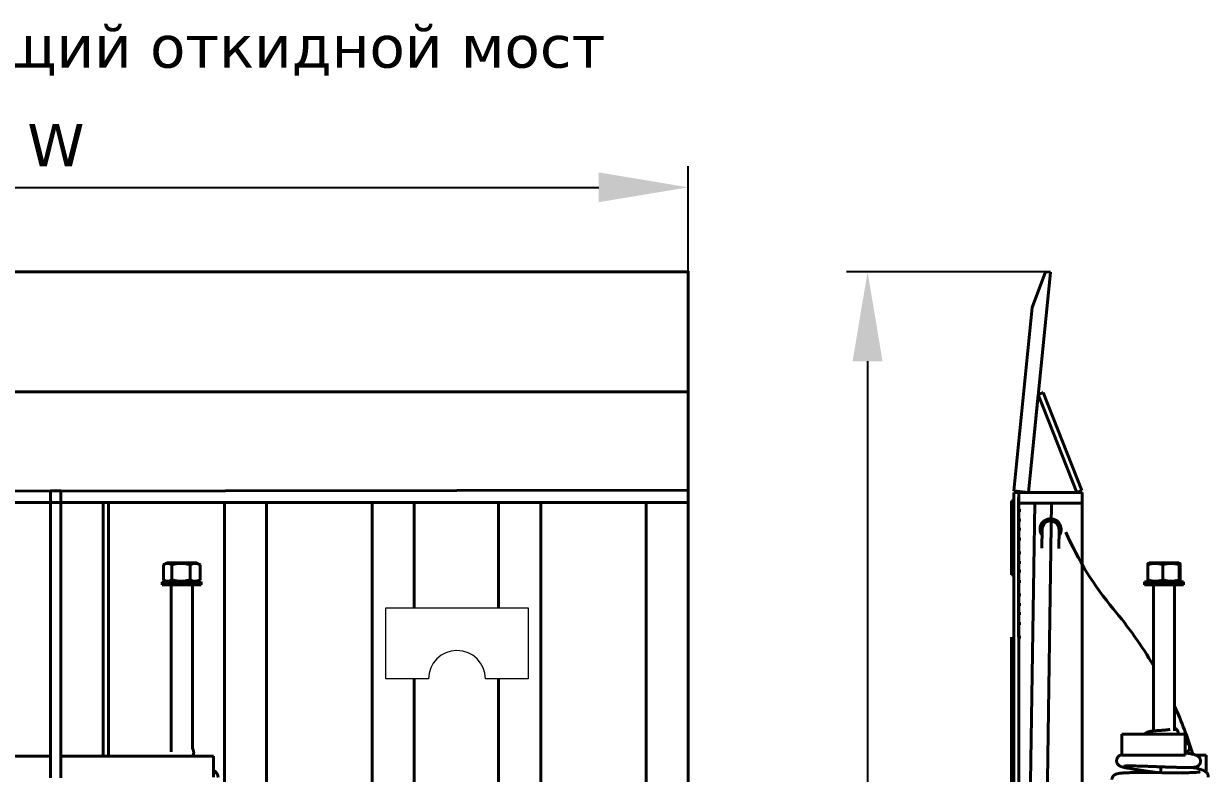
# Model space of a CAD drawing. Header units: millimetres. Extents: x 30271 to 35001, y 5679 to 9007.
# Drawn here: x 33847 to 34971, y 8262 to 8974 of the extents above; entities that cross this region are included whole.
import ezdxf

# ---------------------------------------------------------------- set-up
doc = ezdxf.new("R2010")
doc.units = ezdxf.units.MM
doc.linetypes.add('K5LT_BASIC', pattern=[0])
doc.layers.add('0 VIEW4', color=7, linetype='Continuous')
doc.layers.add('Системный слой', color=7, linetype='Continuous')
doc.styles.get("Standard").update_dxf_attribs({"font": 'verdana.TTF'})
doc.dimstyles.new('ISO-25', dxfattribs={"dimtxt": 80, "dimasz": 85, "dimexe": 20, "dimexo": 0, "dimgap": 20, "dimtad": 1, "dimtxsty": 'Standard', "dimcen": 2.5, "dimadec": 0, "dimazin": 0, "dimtfac": 1, "dimtmove": 0, "dimatfit": 3, "dimfxl": 0, "dimarcsym": 0})

# ---------------------------------------------------------------- blocks, each defined once
blk = doc.blocks.new('*D346')
at = {"layer": '0 VIEW4', "color": 0, "lineweight": -2}
for p, q in [((34816.1, 8738.3), (34627.4, 8738.3)), ((34647.4, 8653.3), (34647.4, 7823.3)), ((34697, 7738.3), (34627.4, 7738.3))]:
    blk.add_line(p, q, dxfattribs=at)
at = {"layer": '0 VIEW4', "color": 0}
for points in [[(34661.6, 8653.3), (34633.2, 8653.3), (34647.4, 8738.3)], [(34633.2, 7823.3), (34661.6, 7823.3), (34647.4, 7738.3)]]:
    blk.add_solid(points, dxfattribs=at)
at = {"layer": 'Defpoints', "color": 0}
for p in [(34816.1, 8738.3), (34647.4, 7738.3), (34697, 7738.3)]:
    blk.add_point(p, dxfattribs=at)
at = {"layer": '0 VIEW4', "color": 0, "linetype": 'K5LT_BASIC', "lineweight": 0, "ltscale": 100, "insert": (34607.4, 8238.3), "char_height": 40, "attachment_point": 5, "rotation": 90}
blk.add_mtext('L', dxfattribs=at)
blk = doc.blocks.new('*D391')
at = {"layer": '0 VIEW4', "color": 0, "lineweight": -2}
for p, q in [((33277.3, 8738.3), (33277.3, 8838.4)), ((34477.3, 8738.3), (34477.3, 8838.4)), ((33362.3, 8818.4), (34392.3, 8818.4))]:
    blk.add_line(p, q, dxfattribs=at)
at = {"layer": '0 VIEW4', "color": 0}
for points in [[(33362.3, 8832.6), (33362.3, 8804.3), (33277.3, 8818.4)], [(34392.3, 8804.3), (34392.3, 8832.6), (34477.3, 8818.4)]]:
    blk.add_solid(points, dxfattribs=at)
at = {"layer": 'Defpoints', "color": 0}
for p in [(34477.3, 8818.4), (33277.3, 8738.3), (34477.3, 8738.3)]:
    blk.add_point(p, dxfattribs=at)
at = {"layer": '0 VIEW4', "color": 0, "linetype": 'K5LT_BASIC', "lineweight": 0, "ltscale": 100, "insert": (33877.3, 8858.4), "char_height": 40, "attachment_point": 5}
blk.add_mtext('W', dxfattribs=at)

msp = doc.modelspace()

# ---------------------------------------------------------------- linework, layer by layer
at = {"color": 5, "linetype": 'K5LT_BASIC', "lineweight": 40, "ltscale": 0.5}
for p, q in [((34477.311, 8738.281), (33277.311, 8738.281)), ((34477.311, 8738.281), (34477.311, 8738.782)), ((34477.311, 8738.281), (34477.311, 7812.278)), ((34477.311, 8624.22), (34477.311, 8738.281)), ((34800.013, 8528.837), (34821.058, 8737.78)), ((34816.083, 8738.281), (34803.621, 8704.359)), ((34821.058, 8737.78), (34816.083, 8738.281)), ((34803.621, 8704.359), (34786.084, 8530.24)), ((34477.311, 8624.22), (33277.311, 8624.22)), ((34477.311, 8531.17), (34477.311, 8624.22)), ((34800.013, 8528.837), (34809.385, 8621.888)), ((34809.385, 8621.888), (34814.038, 8623.719)), ((34809.385, 8621.888), (34846.013, 8528.837)), ((34809.385, 8621.888), (34846.013, 8528.837)), ((34814.038, 8623.719), (34850.666, 8530.668)), ((33277.311, 8529.338), (34477.311, 8531.17)), ((33882.111, 8530.261), (33872.111, 8530.261)), ((33872.111, 8337.425), (33872.111, 8530.261)), ((33882.111, 8337.425), (33882.111, 8530.261)), ((34477.311, 8529.338), (34477.311, 8531.17)), ((34786.084, 8530.24), (34800.013, 8528.837)), ((34846.013, 8528.837), (34850.666, 8530.668)), ((33277.311, 8519.338), (34477.311, 8519.338)), ((33922.311, 8519.338), (33922.311, 8278.577)), ((33927.311, 8519.338), (33927.311, 8278.577)), ((34037.311, 8519.338), (34037.311, 8253.645)), ((34077.311, 8519.338), (34077.311, 7812.278)), ((34177.311, 8519.338), (34177.311, 7812.278)), ((34214.311, 8519.338), (34180.311, 8519.338)), ((34217.311, 8519.338), (34217.311, 8419.428)), ((34297.311, 8519.338), (34297.311, 8419.428)), ((34334.311, 8519.338), (34300.311, 8519.338)), ((34337.311, 8519.338), (34337.311, 7812.278)), ((34437.311, 8519.338), (34437.311, 7812.278)), ((34474.311, 8519.338), (34440.311, 8519.338)), ((34477.311, 8519.338), (34477.311, 8529.338)), ((34477.311, 8519.338), (34477.311, 7812.278)), ((34786.013, 8520.959), (34784.013, 8520.959)), ((34786.013, 8520.959), (34784.013, 8520.959)), ((34784.013, 8508.175), (34784.013, 8520.959)), ((34786.013, 8520.959), (34784.013, 8520.959)), ((34786.013, 8520.959), (34784.013, 8520.959)), ((34786.013, 8520.959), (34784.013, 8520.959)), ((34786.013, 8520.959), (34784.013, 8520.959)), ((34786.013, 8520.959), (34784.013, 8520.959)), ((34786.013, 8520.959), (34784.013, 8520.959)), ((34786.013, 8520.959), (34784.013, 8520.959)), ((34786.013, 8520.959), (34784.013, 8520.959)), ((34786.013, 8520.959), (34784.013, 8520.959)), ((34786.013, 8520.959), (34784.013, 8520.959)), ((34786.013, 8520.959), (34784.013, 8520.959)), ((34786.013, 8520.959), (34784.013, 8520.959)), ((34786.013, 8520.959), (34784.013, 8520.959)), ((34786.013, 8520.959), (34784.013, 8520.959)), ((34786.013, 8520.959), (34784.013, 8520.959)), ((34786.013, 8520.959), (34784.013, 8520.959)), ((34786.013, 8520.959), (34784.013, 8520.959)), ((34786.013, 8520.959), (34784.013, 8520.959)), ((34786.013, 8528.837), (34851.013, 8528.837)), ((34786.013, 8001.699), (34786.013, 8528.837)), ((34790.731, 8511.616), (34790.731, 8524.4)), ((34791.013, 8518.837), (34791.013, 8528.837)), ((34791.013, 8102.278), (34791.013, 8528.837)), ((34791.013, 8518.837), (34851.013, 8518.837)), ((34794.013, 8518.837), (34848.013, 8518.837)), ((34799.66, 8102.278), (34806.017, 8518.837)), ((34846.013, 8528.837), (34800.013, 8528.837)), ((34815.662, 8102.278), (34822.019, 8518.837)), ((34851.013, 8518.837), (34851.013, 8528.837)), ((34851.013, 8528.837), (34851.013, 7885.278)), ((34851.013, 7885.278), (34851.013, 8528.837)), ((34784.013, 8498.996), (34784.013, 8508.175)), ((34786.013, 8508.175), (34784.013, 8508.175)), ((34792.731, 8511.616), (34790.731, 8511.616)), ((34790.731, 8502.437), (34790.731, 8511.616)), ((34786.013, 8498.996), (34784.013, 8498.996)), ((34784.013, 8490.635), (34784.013, 8498.996)), ((34792.731, 8502.437), (34790.731, 8502.437)), ((34790.731, 8494.076), (34790.731, 8502.437)), ((34786.013, 8490.635), (34784.013, 8490.635)), ((34784.013, 8480.959), (34784.013, 8490.635)), ((34792.731, 8494.076), (34790.731, 8494.076)), ((34790.731, 8484.4), (34790.731, 8494.076)), ((34813.014, 8493.959), (34812.74, 8475.961)), ((34829.012, 8493.715), (34828.738, 8475.717)), ((34784.013, 8468.175), (34784.013, 8480.959)), ((34786.013, 8480.959), (34784.013, 8480.959)), ((34790.731, 8471.616), (34790.731, 8484.4)), ((34792.731, 8484.4), (34790.731, 8484.4)), ((34784.013, 8458.996), (34784.013, 8468.175)), ((34786.013, 8468.175), (34784.013, 8468.175)), ((34792.731, 8471.616), (34790.731, 8471.616)), ((34790.731, 8462.437), (34790.731, 8471.616)), ((33979.519, 8460.226), (33979.519, 8445.945)), ((33982.711, 8462.086), (33980.019, 8460.531)), ((33982.711, 8462.086), (33989.073, 8462.086)), ((33987.306, 8460.226), (33987.306, 8445.945)), ((33989.073, 8462.086), (34010.911, 8462.086)), ((34004.598, 8460.226), (34004.598, 8445.945)), ((34010.911, 8462.086), (34013.604, 8460.531)), ((34014.103, 8460.226), (34014.103, 8445.945)), ((34786.013, 8458.996), (34784.013, 8458.996)), ((34784.013, 8450.635), (34784.013, 8458.996)), ((34792.731, 8462.437), (34790.731, 8462.437)), ((34790.731, 8454.076), (34790.731, 8462.437)), ((34792.731, 8454.076), (34790.731, 8454.076)), ((34790.731, 8444.4), (34790.731, 8454.076)), ((34913.145, 8460.226), (34913.145, 8445.945)), ((34914.516, 8462.086), (34913.592, 8461.552)), ((34914.516, 8462.086), (34940.403, 8462.086)), ((34927.624, 8460.226), (34927.624, 8445.945)), ((34940.403, 8462.086), (34942.716, 8462.086)), ((34942.716, 8462.086), (34943.641, 8461.552)), ((34943.096, 8460.226), (34943.096, 8445.945)), ((34944.088, 8460.226), (34944.088, 8445.945)), ((34015.311, 8444.086), (33978.311, 8444.086)), ((33978.311, 8444.086), (33978.311, 8441.086)), ((34015.311, 8441.086), (33978.311, 8441.086)), ((33979.519, 8445.945), (33980.019, 8445.64)), ((33980.019, 8445.64), (33982.711, 8444.086)), ((33986.811, 8282.64), (33986.811, 8441.086)), ((34006.811, 8285.999), (34006.811, 8441.086)), ((34013.604, 8445.64), (34010.911, 8444.086)), ((34014.103, 8445.945), (34013.604, 8445.64)), ((34015.311, 8444.086), (34015.311, 8441.086)), ((34786.013, 8450.635), (34784.013, 8450.635)), ((34790.731, 8431.616), (34790.731, 8444.4)), ((34792.731, 8444.4), (34790.731, 8444.4)), ((34947.116, 8444.086), (34910.116, 8444.086)), ((34910.116, 8444.086), (34910.116, 8441.086)), ((34947.116, 8441.086), (34910.116, 8441.086)), ((34913.592, 8444.619), (34914.516, 8444.086)), ((34918.616, 8302.504), (34918.616, 8441.086)), ((34938.616, 8302.504), (34938.616, 8441.086)), ((34943.641, 8444.619), (34942.716, 8444.086)), ((34947.116, 8444.086), (34947.116, 8441.086)), ((34792.731, 8431.616), (34790.731, 8431.616)), ((34790.731, 8422.437), (34790.731, 8431.616)), ((34792.731, 8422.437), (34790.731, 8422.437)), ((34790.731, 8414.076), (34790.731, 8422.437)), ((34792.731, 8414.076), (34790.731, 8414.076)), ((34790.731, 8404.4), (34790.731, 8414.076)), ((33872.111, 8258.075), (33872.111, 8397.249)), ((33882.111, 8258.075), (33882.111, 8397.249)), ((34790.731, 8391.616), (34790.731, 8404.4)), ((34792.731, 8404.4), (34790.731, 8404.4)), ((34784.013, 8382.437), (34784.013, 8391.616)), ((34792.731, 8391.616), (34790.731, 8391.616)), ((34786.013, 8382.437), (34784.013, 8382.437)), ((34784.013, 8374.076), (34784.013, 8382.437)), ((34786.013, 8374.076), (34784.013, 8374.076)), ((34784.013, 8364.4), (34784.013, 8374.076)), ((34786.013, 8364.4), (34784.013, 8364.4)), ((34784.013, 8351.616), (34784.013, 8364.4)), ((34217.311, 8351.891), (34217.311, 7812.278)), ((34297.311, 8351.891), (34297.311, 7812.278)), ((34784.013, 8342.437), (34784.013, 8351.616)), ((34786.013, 8351.616), (34784.013, 8351.616)), ((34786.013, 8342.437), (34784.013, 8342.437)), ((34784.013, 8334.076), (34784.013, 8342.437)), ((34786.013, 8334.076), (34784.013, 8334.076)), ((34784.013, 8324.4), (34784.013, 8334.076)), ((34786.013, 8324.4), (34784.013, 8324.4)), ((34784.013, 8311.616), (34784.013, 8324.4)), ((34786.013, 8311.616), (34784.013, 8311.616)), ((34784.013, 8302.437), (34784.013, 8311.616)), ((34786.013, 8302.437), (34784.013, 8302.437)), ((34784.013, 8294.076), (34784.013, 8302.437)), ((34786.013, 8294.076), (34784.013, 8294.076)), ((34784.013, 8284.4), (34784.013, 8294.076)), ((34888.616, 8279.488), (34888.616, 8299.488)), ((34888.616, 8299.488), (34948.616, 8299.488)), ((34948.616, 8279.488), (34948.616, 8299.488)), ((34784.013, 8271.616), (34784.013, 8284.4)), ((34786.013, 8284.4), (34784.013, 8284.4)), ((33726.811, 8278.577), (33872.111, 8278.577)), ((33882.111, 8278.577), (34026.811, 8278.577)), ((34026.811, 8258.577), (34026.811, 8278.577)), ((34784.013, 8262.437), (34784.013, 8271.616)), ((34786.013, 8271.616), (34784.013, 8271.616)), ((34888.616, 8279.488), (34948.616, 8279.488)), ((34932.658, 8279.488), (34932.658, 8279.165)), ((34945.223, 8279.488), (34945.223, 8278.802)), ((34956.078, 8278.939), (34956.075, 8278.939)), ((34956.077, 8278.939), (34956.075, 8278.939)), ((34959.09, 8279.488), (34968.616, 8279.488)), ((34968.616, 8279.488), (34968.616, 8263.468)), ((34786.013, 8262.437), (34784.013, 8262.437)), ((34784.013, 8254.076), (34784.013, 8262.437)), ((34908.616, 8263.052), (34908.616, 8264.901)), ((34925.357, 8262.94), (34925.87, 8268.474))]:
    msp.add_line(p, q, dxfattribs=at)
for centre, radius, start, end in [((34821.013, 8493.837), 10, 90, 215.995673), ((34821.013, 8493.837), 8, 359.125775, 179.125775), ((34821.013, 8493.837), 10, 322.255878, 90), ((34821.013, 8493.837), 8, 359.125775, 13.603288), ((35110.501, 8610.996), 300, 203.556464, 220), ((33986.061, 8450.068), 12.083, 120.00563, 122.780693), ((34007.562, 8450.068), 12.083, 57.219307, 59.99437), ((34574.276, 8161.05), 399.992, 30.585732, 39.999872), ((34574.276, 8161.05), 399.992, 17.356163, 24.374177)]:
    msp.add_arc(centre, radius, start, end, dxfattribs=at)
for points, knots in [([(33980.019, 8460.531), (33980.238, 8460.658), (33980.706, 8460.907), (33981.423, 8461.212), (33982.11, 8461.419), (33982.729, 8461.531), (33983.267, 8461.573), (33983.764, 8461.561), (33984.231, 8461.509), (33984.706, 8461.415), (33985.245, 8461.261), (33985.865, 8461.023), (33986.568, 8460.677), (33987.054, 8460.388), (33987.306, 8460.226)], [0, 0, 0, 0, 1.38028622, 2.93260178, 4.44219066, 5.59920327, 6.72046501, 7.71764098, 8.62648205, 9.56490015, 10.62123018, 11.93814613, 13.39773607, 15, 15, 15, 15]), ([(33987.306, 8460.226), (33987.614, 8460.315), (33988.368, 8460.525), (33989.729, 8460.861), (33991.403, 8461.194), (33993.171, 8461.436), (33994.741, 8461.551), (33996.078, 8461.575), (33997.285, 8461.541), (33998.535, 8461.448), (33999.915, 8461.28), (34001.415, 8461.021), (34003, 8460.667), (34004.062, 8460.381), (34004.598, 8460.226)], [0, 0, 0, 0, 0.82105884, 2.00450782, 3.59519962, 5.19380631, 6.57478089, 7.62901179, 8.61898381, 9.66817551, 10.84084577, 12.18211255, 13.56849729, 15, 15, 15, 15]), ([(34004.598, 8460.226), (34004.855, 8460.362), (34005.365, 8460.613), (34006.125, 8460.935), (34006.868, 8461.191), (34007.601, 8461.383), (34008.316, 8461.508), (34009.001, 8461.567), (34009.644, 8461.569), (34010.267, 8461.52), (34010.893, 8461.423), (34011.527, 8461.276), (34012.163, 8461.082), (34013.025, 8460.759), (34013.671, 8460.453), (34014.103, 8460.226)], [0, 0, 0, 0, 1.33424361, 2.62675865, 3.87754512, 5.09188753, 6.31151443, 7.45007689, 8.50229042, 9.5072831, 10.55140386, 11.62334666, 12.68398339, 13.76131816, 16, 16, 16, 16]), ([(34913.145, 8460.226), (34913.537, 8460.362), (34914.313, 8460.613), (34915.471, 8460.935), (34916.602, 8461.191), (34917.719, 8461.383), (34918.809, 8461.508), (34919.853, 8461.567), (34920.832, 8461.569), (34921.781, 8461.52), (34922.733, 8461.423), (34923.699, 8461.276), (34924.668, 8461.082), (34925.982, 8460.759), (34926.966, 8460.453), (34927.624, 8460.226)], [0, 0, 0, 0, 1.33424361, 2.62675865, 3.87754512, 5.09188753, 6.31151443, 7.45007689, 8.50229042, 9.5072831, 10.55140386, 11.62334666, 12.68398339, 13.76131816, 16, 16, 16, 16]), ([(34913.592, 8461.552), (34913.583, 8461.547), (34913.551, 8461.523), (34913.493, 8461.448), (34913.414, 8461.28), (34913.327, 8461.021), (34913.236, 8460.667), (34913.176, 8460.381), (34913.145, 8460.226)], [0, 0, 0, 0, 0.51245465, 1.90801014, 3.46780746, 5.25185914, 7.09592331, 9, 9, 9, 9]), ([(34927.624, 8460.226), (34927.937, 8460.327), (34928.702, 8460.563), (34929.965, 8460.903), (34931.406, 8461.212), (34932.771, 8461.419), (34934.002, 8461.531), (34935.071, 8461.573), (34936.058, 8461.561), (34936.985, 8461.509), (34937.929, 8461.415), (34939.001, 8461.261), (34940.233, 8461.023), (34941.629, 8460.677), (34942.594, 8460.388), (34943.096, 8460.226)], [0, 0, 0, 0, 0.99485312, 2.42386015, 3.97120934, 5.47596855, 6.6292795, 7.74695396, 8.74093963, 9.64687302, 10.58228881, 11.6352393, 12.947942, 14.40286224, 16, 16, 16, 16]), ([(34943.096, 8460.226), (34943.113, 8460.315), (34943.156, 8460.525), (34943.235, 8460.861), (34943.331, 8461.194), (34943.432, 8461.436), (34943.522, 8461.551), (34943.59, 8461.572), (34943.627, 8461.559), (34943.641, 8461.552)], [0, 0, 0, 0, 0.99719116, 2.43451184, 4.36643649, 6.3079739, 7.98519309, 9.26557603, 10, 10, 10, 10]), ([(34943.641, 8461.552), (34943.65, 8461.547), (34943.682, 8461.523), (34943.74, 8461.448), (34943.819, 8461.28), (34943.905, 8461.021), (34943.996, 8460.667), (34944.057, 8460.381), (34944.088, 8460.226)], [0, 0, 0, 0, 0.51245465, 1.90801014, 3.46780746, 5.25185914, 7.09592331, 9, 9, 9, 9]), ([(33980.019, 8445.64), (33980.3, 8445.477), (33980.791, 8445.222), (33981.484, 8444.942), (33982.078, 8444.763), (33982.641, 8444.652), (33983.183, 8444.601), (33983.727, 8444.605), (33984.31, 8444.67), (33984.961, 8444.816), (33985.645, 8445.054), (33986.439, 8445.421), (33986.983, 8445.738), (33987.306, 8445.945)], [0, 0, 0, 0, 1.65355473, 2.86214662, 3.99932851, 5.06365562, 6.07587637, 7.0810049, 8.15396848, 9.39396008, 10.8024245, 12.08759788, 14, 14, 14, 14]), ([(33987.306, 8445.945), (33987.809, 8445.799), (33988.803, 8445.531), (33990.269, 8445.197), (33991.668, 8444.942), (33992.988, 8444.763), (33994.239, 8444.652), (33995.442, 8444.601), (33996.649, 8444.605), (33997.944, 8444.67), (33999.39, 8444.816), (34000.91, 8445.054), (34002.673, 8445.421), (34003.882, 8445.738), (34004.598, 8445.945)], [0, 0, 0, 0, 1.34428182, 2.63928998, 3.84927824, 4.987774, 6.0533308, 7.06672104, 8.07301086, 9.14721412, 10.38863838, 11.7987301, 13.08538834, 15, 15, 15, 15]), ([(34004.598, 8445.945), (34004.875, 8445.799), (34005.421, 8445.531), (34006.227, 8445.197), (34006.996, 8444.942), (34007.721, 8444.763), (34008.409, 8444.652), (34009.07, 8444.601), (34009.734, 8444.605), (34010.446, 8444.67), (34011.241, 8444.816), (34012.076, 8445.054), (34013.045, 8445.421), (34013.71, 8445.738), (34014.103, 8445.945)], [0, 0, 0, 0, 1.34428182, 2.63928999, 3.84927825, 4.98777401, 6.05333081, 7.06672105, 8.07301088, 9.14721413, 10.38863839, 11.79873011, 13.08538834, 15, 15, 15, 15]), ([(34913.145, 8445.945), (34913.566, 8445.799), (34914.399, 8445.531), (34915.626, 8445.197), (34916.797, 8444.942), (34917.903, 8444.763), (34918.95, 8444.652), (34919.957, 8444.601), (34920.968, 8444.605), (34922.052, 8444.67), (34923.264, 8444.816), (34924.536, 8445.054), (34926.012, 8445.421), (34927.024, 8445.738), (34927.624, 8445.945)], [0, 0, 0, 0, 1.34428182, 2.63928999, 3.84927825, 4.98777401, 6.05333081, 7.06672105, 8.07301088, 9.14721413, 10.38863839, 11.79873011, 13.08538834, 15, 15, 15, 15]), ([(34913.592, 8444.619), (34913.571, 8444.631), (34913.523, 8444.676), (34913.444, 8444.816), (34913.356, 8445.054), (34913.255, 8445.421), (34913.186, 8445.738), (34913.145, 8445.945)], [0, 0, 0, 0, 1.07904421, 2.54703614, 4.21447839, 5.73595977, 8, 8, 8, 8]), ([(34927.624, 8445.945), (34928.074, 8445.799), (34928.964, 8445.531), (34930.275, 8445.197), (34931.527, 8444.942), (34932.708, 8444.763), (34933.827, 8444.652), (34934.903, 8444.601), (34935.984, 8444.605), (34937.142, 8444.67), (34938.436, 8444.816), (34939.796, 8445.054), (34941.373, 8445.421), (34942.455, 8445.738), (34943.096, 8445.945)], [0, 0, 0, 0, 1.34428182, 2.63928999, 3.84927825, 4.98777401, 6.05333081, 7.06672105, 8.07301088, 9.14721413, 10.38863839, 11.79873011, 13.08538834, 15, 15, 15, 15]), ([(34943.096, 8445.945), (34943.124, 8445.799), (34943.181, 8445.531), (34943.266, 8445.197), (34943.346, 8444.942), (34943.422, 8444.763), (34943.493, 8444.652), (34943.566, 8444.598), (34943.615, 8444.604), (34943.641, 8444.619)], [0, 0, 0, 0, 1.63245839, 3.20508024, 4.67445628, 6.05701381, 7.3509963, 8.58162918, 10, 10, 10, 10]), ([(34943.641, 8444.619), (34943.661, 8444.631), (34943.71, 8444.676), (34943.789, 8444.816), (34943.876, 8445.054), (34943.977, 8445.421), (34944.047, 8445.738), (34944.088, 8445.945)], [0, 0, 0, 0, 1.0790442, 2.54703613, 4.21447838, 5.73595977, 8, 8, 8, 8]), ([(34938.616, 8305.489), (34938.783, 8305.391), (34939.097, 8305.198), (34939.547, 8304.889), (34939.963, 8304.567), (34940.341, 8304.236), (34940.642, 8303.934), (34940.945, 8303.596), (34941.251, 8303.208), (34941.588, 8302.686), (34941.88, 8302.117), (34942.119, 8301.491), (34942.286, 8300.844), (34942.381, 8300.174), (34942.393, 8299.719), (34942.385, 8299.488)], [0, 0, 0, 0, 1.42657703, 2.72009646, 3.98198431, 5.16741758, 6.18161026, 6.83088403, 8.12943156, 9.32499632, 10.68353825, 12.01684722, 13.33376564, 14.64018303, 16, 16, 16, 16]), ([(34934.138, 8304.035), (34934.12, 8304.028), (34934.029, 8304.002), (34933.766, 8303.938), (34933.413, 8303.867), (34932.994, 8303.793), (34932.437, 8303.708), (34931.704, 8303.611), (34930.762, 8303.504), (34929.703, 8303.399), (34928.547, 8303.297), (34927.311, 8303.198), (34926.017, 8303.1), (34924.686, 8303.003), (34923.34, 8302.904), (34922, 8302.804), (34920.687, 8302.698), (34919.423, 8302.586), (34918.223, 8302.465), (34917.103, 8302.333), (34916.093, 8302.189), (34915.33, 8302.055), (34914.765, 8301.937), (34914.354, 8301.84), (34913.946, 8301.731), (34913.54, 8301.607), (34913.134, 8301.464), (34912.737, 8301.301), (34912.376, 8301.13), (34912.021, 8300.938), (34911.622, 8300.692), (34911.177, 8300.363), (34910.722, 8299.954), (34910.448, 8299.653), (34910.313, 8299.488)], [0, 0, 0, 0, 0.77805146, 1.55610293, 2.31806701, 3.07363297, 3.82919893, 4.98504727, 6.21225963, 7.5015075, 8.84937061, 10.25075502, 11.70165017, 13.19876022, 14.73907066, 16.31955911, 17.93690605, 19.58711213, 21.26489704, 22.9626398, 24.6683344, 26.25183272, 27.02644264, 27.80105256, 28.57425943, 29.34252627, 30.09763718, 30.82138821, 31.47470725, 31.97574993, 32.63517066, 33.47536571, 34.21016426, 35, 35, 35, 35]), ([(34008.088, 8282.081), (34008.09, 8282.302), (34008.069, 8282.743), (34007.971, 8283.399), (34007.806, 8284.039), (34007.579, 8284.658), (34007.292, 8285.251), (34006.972, 8285.781), (34006.738, 8286.103), (34006.628, 8286.244)], [0, 0, 0, 0, 1.45382428, 2.90699988, 4.36225381, 5.82217613, 7.28937154, 8.76634458, 10, 10, 10, 10]), ([(34948.616, 8292.562), (34948.734, 8292.511), (34948.961, 8292.41), (34949.302, 8292.243), (34949.636, 8292.062), (34949.968, 8291.862), (34950.275, 8291.654), (34950.641, 8291.377), (34951.071, 8291), (34951.552, 8290.466), (34951.962, 8289.88), (34952.292, 8289.262), (34952.542, 8288.617), (34952.711, 8287.95), (34952.799, 8287.271), (34952.802, 8286.741), (34952.78, 8286.44), (34952.773, 8286.366)], [0, 0, 0, 0, 1.30380463, 2.49962505, 3.6761534, 4.8066822, 5.83367121, 6.63593493, 8.24046239, 9.76348459, 11.16664434, 12.50499802, 13.80303455, 15.07719627, 16.33736158, 17.58966638, 18, 18, 18, 18]), ([(34952.773, 8286.366), (34952.752, 8286.141), (34952.683, 8285.693), (34952.5, 8285.038), (34952.24, 8284.411), (34951.908, 8283.82), (34951.509, 8283.274), (34951.051, 8282.778), (34950.539, 8282.338), (34949.981, 8281.958), (34949.414, 8281.654), (34948.958, 8281.461), (34948.702, 8281.368), (34948.616, 8281.339)], [0, 0, 0, 0, 1.21809685, 2.43696839, 3.66070389, 4.89410694, 6.14428438, 7.42271221, 8.74860728, 10.15459278, 11.69557679, 13.22073305, 14, 14, 14, 14]), ([(34008.088, 8282.081), (34008.088, 8281.935), (34008.073, 8281.568), (34007.998, 8280.983), (34007.847, 8280.336), (34007.629, 8279.706), (34007.356, 8279.116), (34007.141, 8278.749), (34007.03, 8278.577)], [0, 0, 0, 0, 1.05214443, 2.64788592, 4.24935434, 5.86033312, 7.48566592, 9, 9, 9, 9]), ([(34007.367, 8279.16), (34007.472, 8279.139), (34008.113, 8279.01), (34009.007, 8278.818), (34009.76, 8278.64), (34010.017, 8278.577)], [0, 0, 0, 0, 0.67888985, 4.14500159, 6, 6, 6, 6]), ([(34883.678, 8274.784), (34883.664, 8274.633), (34883.645, 8274.254), (34883.675, 8273.647), (34883.793, 8272.974), (34883.991, 8272.321), (34884.267, 8271.699), (34884.614, 8271.115), (34885.028, 8270.577), (34885.5, 8270.094), (34886.013, 8269.676), (34886.451, 8269.39), (34886.809, 8269.189), (34887.086, 8269.049), (34887.347, 8268.93), (34887.59, 8268.828), (34887.821, 8268.738), (34888.038, 8268.659), (34888.236, 8268.591), (34888.476, 8268.513), (34888.725, 8268.437), (34889.076, 8268.335), (34889.479, 8268.225), (34889.989, 8268.097), (34890.618, 8267.948), (34891.489, 8267.754), (34892.883, 8267.468), (34894.923, 8267.084), (34897.68, 8266.605), (34900.951, 8266.071), (34904.635, 8265.498), (34908.679, 8264.889), (34913.033, 8264.251), (34917.499, 8263.609), (34920.532, 8263.178), (34922.001, 8262.97)], [0, 0, 0, 0, 0.28639811, 0.7175314, 1.15022701, 1.58622739, 2.02806917, 2.47984067, 2.94861436, 3.44718653, 3.99628941, 4.6155534, 5.00182594, 5.40744374, 5.80621583, 6.20498792, 6.59966913, 6.98342503, 7.34356644, 7.65536467, 8.26050642, 8.67042501, 9.49026218, 10.30991374, 11.12868367, 12.35586238, 13.98940019, 16.43558781, 19.14546751, 21.91255817, 24.72138494, 27.56287653, 30.43131024, 33.32120589, 36, 36, 36, 36]), ([(34883.678, 8274.784), (34883.699, 8275.011), (34883.769, 8275.462), (34883.956, 8276.121), (34884.222, 8276.75), (34884.562, 8277.342), (34884.971, 8277.887), (34885.441, 8278.376), (34885.963, 8278.805), (34886.53, 8279.169), (34887.13, 8279.466), (34887.648, 8279.657), (34888.055, 8279.776), (34888.358, 8279.851), (34888.533, 8279.889), (34888.616, 8279.905)], [0, 0, 0, 0, 1.10676416, 2.21523948, 3.32985543, 4.45541952, 5.59919242, 6.77346063, 8.00021636, 9.32111251, 10.81074315, 12.60218916, 13.90892025, 14.98000377, 16, 16, 16, 16]), ([(34963.256, 8273.412), (34963.235, 8273.186), (34963.165, 8272.735), (34962.979, 8272.078), (34962.715, 8271.449), (34962.377, 8270.858), (34961.972, 8270.313), (34961.506, 8269.821), (34960.987, 8269.389), (34960.424, 8269.02), (34959.839, 8268.723), (34959.355, 8268.535), (34958.971, 8268.413), (34958.676, 8268.333), (34958.405, 8268.268), (34958.159, 8268.217), (34957.95, 8268.179), (34957.755, 8268.146), (34957.544, 8268.114), (34957.299, 8268.081), (34957.033, 8268.049), (34956.674, 8268.011), (34956.213, 8267.97), (34955.535, 8267.924), (34954.602, 8267.877), (34953.231, 8267.836), (34951.33, 8267.812), (34948.898, 8267.817), (34946.007, 8267.855), (34942.775, 8267.923), (34939.244, 8268.018), (34935.464, 8268.135), (34931.486, 8268.271), (34927.374, 8268.418), (34923.19, 8268.572), (34918.996, 8268.728), (34914.859, 8268.878), (34910.849, 8269.017), (34907.025, 8269.139), (34903.462, 8269.239), (34900.216, 8269.312), (34897.347, 8269.353), (34894.913, 8269.36), (34893.125, 8269.333), (34891.998, 8269.29), (34891.396, 8269.252), (34891.104, 8269.226), (34890.954, 8269.211), (34890.865, 8269.2), (34890.804, 8269.191), (34890.783, 8269.188), (34890.779, 8269.187)], [0, 0, 0, 0, 0.35820106, 0.71672968, 1.07688425, 1.44021398, 1.80902967, 2.18710756, 2.58101431, 3.00258003, 3.47310202, 3.99672244, 4.32116102, 4.64559959, 4.96480184, 5.26949791, 5.54236175, 5.74970452, 6.01490893, 6.35522844, 6.69554796, 7.03539341, 7.7150843, 8.39207912, 9.40465067, 10.74673468, 12.40605357, 14.31791956, 16.27165426, 18.25674985, 20.26692324, 22.29803048, 24.34720203, 26.41049881, 28.48973644, 30.58151609, 32.68419632, 34.79591792, 36.91406745, 39.03574549, 41.15714426, 43.27118071, 45.36708296, 47.42609235, 48.92370557, 49.94844199, 50.63183346, 50.97352162, 51.31548162, 51.65736689, 52, 52, 52, 52]), ([(34963.256, 8273.412), (34963.277, 8273.639), (34963.291, 8274.095), (34963.229, 8274.776), (34963.085, 8275.443), (34962.86, 8276.087), (34962.561, 8276.698), (34962.191, 8277.267), (34961.758, 8277.787), (34961.278, 8278.245), (34960.825, 8278.592), (34960.429, 8278.847), (34960.097, 8279.035), (34959.794, 8279.188), (34959.51, 8279.317), (34959.241, 8279.43), (34958.98, 8279.531), (34958.723, 8279.624), (34958.467, 8279.711), (34958.209, 8279.794), (34957.946, 8279.874), (34957.588, 8279.979), (34957.123, 8280.107), (34956.43, 8280.284), (34955.464, 8280.514), (34954.002, 8280.833), (34952.012, 8281.233), (34950.369, 8281.54), (34949.488, 8281.7)], [0, 0, 0, 0, 0.71009441, 1.42115926, 2.13606346, 2.85815896, 3.59218805, 4.34528231, 5.13078721, 5.97354836, 6.87760787, 7.59426383, 8.29707576, 8.99085611, 9.67892536, 10.36339179, 11.04555646, 11.7262213, 12.40588667, 13.08487066, 13.76385464, 14.44283862, 15.79722202, 17.15289315, 19.18630938, 21.89778739, 25.39809074, 29, 29, 29, 29]), ([(34026.811, 8264.964), (34026.999, 8264.87), (34027.403, 8264.653), (34028.018, 8264.272), (34028.656, 8263.8), (34029.269, 8263.245), (34029.819, 8262.618), (34030.28, 8261.945), (34030.641, 8261.25), (34030.908, 8260.537), (34031.085, 8259.811), (34031.159, 8259.195), (34031.17, 8258.825), (34031.17, 8258.701)], [0, 0, 0, 0, 1.3808728, 2.99776553, 4.59878909, 6.16166353, 7.63484675, 8.94579064, 10.15296512, 11.2910787, 12.38746589, 13.45767052, 14, 14, 14, 14]), ([(34879.091, 8256.464), (34879.113, 8256.694), (34879.184, 8257.153), (34879.372, 8257.822), (34879.639, 8258.462), (34879.981, 8259.065), (34880.391, 8259.624), (34880.864, 8260.132), (34881.394, 8260.585), (34881.978, 8260.982), (34882.547, 8261.287), (34883.106, 8261.531), (34883.636, 8261.721), (34884.167, 8261.878), (34884.682, 8262.006), (34885.183, 8262.112), (34885.66, 8262.199), (34886.172, 8262.282), (34886.748, 8262.363), (34887.551, 8262.46), (34888.615, 8262.566), (34890.226, 8262.692), (34892.455, 8262.817), (34895.412, 8262.924), (34898.876, 8263), (34902.729, 8263.043), (34906.915, 8263.057), (34911.374, 8263.048), (34916.037, 8263.02), (34920.834, 8262.981), (34925.69, 8262.937), (34930.53, 8262.893), (34935.277, 8262.857), (34939.858, 8262.835), (34944.199, 8262.833), (34948.23, 8262.857), (34951.885, 8262.91), (34955.103, 8262.995), (34957.825, 8263.114), (34959.817, 8263.25), (34961.072, 8263.375), (34961.753, 8263.464), (34962.155, 8263.527), (34962.424, 8263.577), (34962.606, 8263.618), (34962.657, 8263.631), (34962.662, 8263.633)], [0, 0, 0, 0, 0.3123927, 0.62618033, 0.94376323, 1.26833475, 1.60470152, 1.96030522, 2.34479504, 2.77474366, 3.27653518, 3.71447986, 4.23692039, 4.75936091, 5.27662055, 5.78046465, 6.2557903, 6.67315452, 7.24102915, 7.84280745, 8.77928657, 9.85078965, 11.45937698, 13.25640572, 15.08931364, 16.94485365, 18.81487392, 20.6940125, 22.57850433, 24.46550978, 26.35270138, 28.23798014, 30.11924937, 31.99419613, 33.86003358, 35.71314441, 37.54852598, 39.358845, 41.13267132, 42.85074077, 44.05651312, 44.85835296, 45.39323339, 45.92800251, 46.46277163, 47, 47, 47, 47]), ([(34970.613, 8258.522), (34970.634, 8258.753), (34970.648, 8259.216), (34970.586, 8259.908), (34970.442, 8260.586), (34970.217, 8261.242), (34969.917, 8261.866), (34969.545, 8262.453), (34969.107, 8262.996), (34968.606, 8263.494), (34968.04, 8263.95), (34967.485, 8264.313), (34966.963, 8264.605), (34966.501, 8264.833), (34966.077, 8265.023), (34965.639, 8265.204), (34965.174, 8265.382), (34964.659, 8265.565), (34964.051, 8265.768), (34963.262, 8266.014), (34962.091, 8266.351), (34960.339, 8266.813), (34958.1, 8267.349), (34956.318, 8267.745), (34955.49, 8267.923)], [0, 0, 0, 0, 0.58320527, 1.16857735, 1.76126817, 2.36789675, 2.99716034, 3.66037409, 4.37761286, 5.18107257, 6.11769846, 7.26230997, 8.21544006, 9.14196493, 10.00716882, 10.7451003, 11.72368512, 12.68503896, 13.61088551, 14.96390526, 16.67228729, 19.09112027, 22.37619699, 25, 25, 25, 25])]:
    msp.add_open_spline(points, degree=3, knots=knots, dxfattribs=at)
at = {"layer": 'Системный слой', "color": 5, "linetype": 'K5LT_BASIC', "lineweight": 20}
for p, q in [((34190.28, 8419.428), (34325.353, 8419.428)), ((34190.28, 8351.891), (34190.28, 8419.428)), ((34325.353, 8419.428), (34325.353, 8351.891)), ((34230.802, 8351.891), (34190.28, 8351.891)), ((34325.353, 8351.891), (34284.831, 8351.891))]:
    msp.add_line(p, q, dxfattribs=at)
msp.add_arc((34257.817, 8351.891), 27.015, 0, 180, dxfattribs=at)

# ---------------------------------------------------------------- texts
at = {"layer": '0 VIEW4', "color": 7, "lineweight": 0}
msp.add_text('Скользящий откидной мост ', height=40, dxfattribs=at).set_placement((33591.658, 8932.016))

# ---------------------------------------------------------------- dimensions: what is measured, and where the dimension line sits
dim = msp.add_linear_dim(base=(34477.311, 8818.424), p1=(33277.311, 8738.281), p2=(34477.311, 8738.281), text='W', dimstyle='ISO-25', override={"dimtxt": 40}, dxfattribs=at)
dim.commit()
dim.dimension.update_dxf_attribs({"geometry": '*D391', "text_midpoint": (33877.311, 8858.424)})
dim = msp.add_linear_dim(base=(34647.403, 7738.278), p1=(34816.083, 8738.281), p2=(34697.013, 7738.278), angle=90, text='L', dimstyle='ISO-25', override={"dimtxt": 40}, dxfattribs=at)
dim.commit()
dim.dimension.update_dxf_attribs({"geometry": '*D346', "text_midpoint": (34607.403, 8238.28)})

doc.saveas('drawing.dxf')
